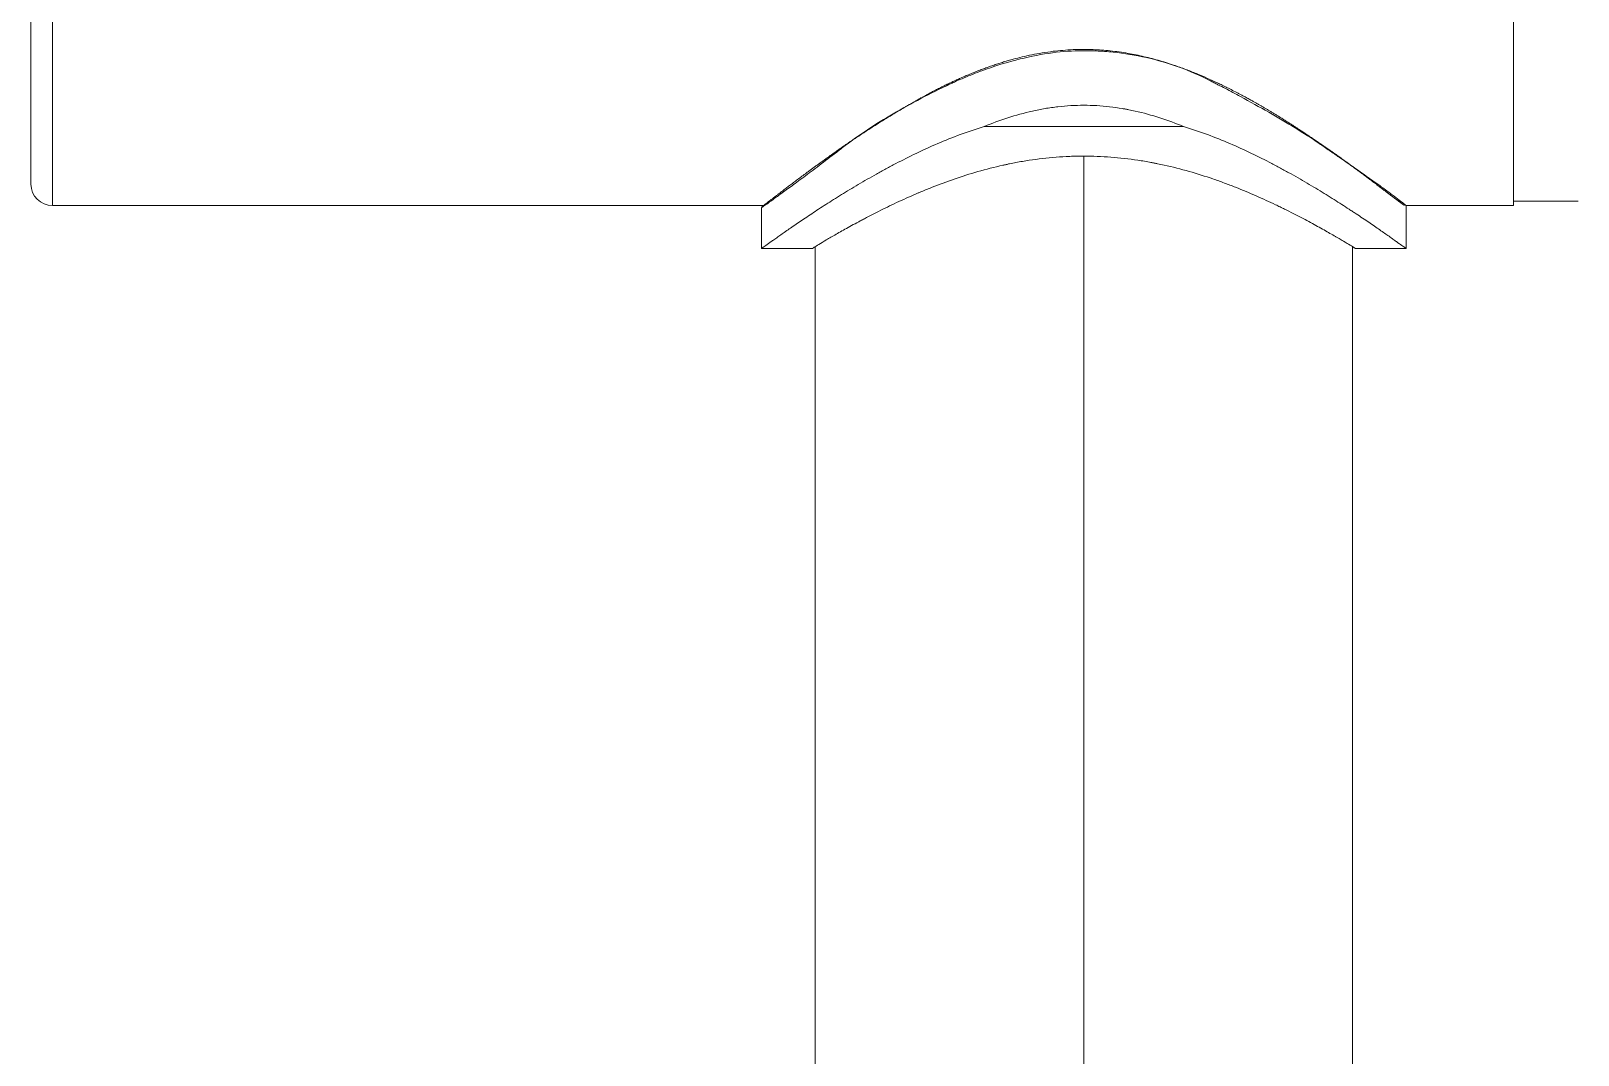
# Model space of a CAD drawing. Extents: x 19821 to 22981, y -91 to 2224.
# Drawn here: x 20641.3 to 20713.3, y 941.5 to 989.1 of the extents above; entities that cross this region are included whole.
import ezdxf

# ---------------------------------------------------------------- set-up
doc = ezdxf.new("R2010")
doc.units = 0
doc.header["$LTSCALE"] = 10
doc.header["$MEASUREMENT"] = 0
doc.layers.add('1', color=7, linetype='CONTINUOUS')

msp = doc.modelspace()

# ---------------------------------------------------------------- linework, layer by layer
at = {"layer": '1', "color": 7, "linetype": 'Continuous', "lineweight": 18}
for p, q in [((20641.341, 981.989), (20641.341, 999.739)), ((20710.341, 999.739), (20710.341, 980.989)), ((20694.978, 984.67), (20685.704, 984.67)), ((20642.341, 980.989), (20675.439, 980.989)), ((20675.341, 980.889), (20675.341, 978.989)), ((20705.327, 980.989), (20710.341, 980.989)), ((20705.341, 980.889), (20705.341, 978.989)), ((20710.341, 981.189), (20713.341, 981.189)), ((20675.341, 978.989), (20677.691, 978.989)), ((20677.841, 979.076), (20677.841, 531.52)), ((20702.841, 531.52), (20702.841, 979.076)), ((20702.991, 978.989), (20705.341, 978.989))]:
    msp.add_line(p, q, dxfattribs=at)
at = {"layer": '1', "color": 7, "linetype": 'Continuous', "lineweight": 13}
for p, q in [((20642.341, 980.989), (20642.341, 999.739)), ((20690.341, 983.259), (20690.341, 531.52))]:
    msp.add_line(p, q, dxfattribs=at)
at = {"layer": '1', "color": 7, "linetype": 'Continuous', "lineweight": 18}
for centre, radius, start, end in [((20642.341, 981.989, 0), 1, 180, 270), ((20675.441, 980.889, 0), 0.1, 90.91615, 180.00676)]:
    msp.add_arc(centre, radius, start, end, dxfattribs=at)
for points, knots in [([(20705.326, 981.001), (20705.307, 981.016), (20705.273, 981.043), (20705.169, 981.125), (20705.1, 981.179), (20704.925, 981.313), (20704.819, 981.394), (20704.568, 981.58), (20704.423, 981.687), (20704.094, 981.927), (20703.909, 982.06), (20703.498, 982.352), (20703.272, 982.511), (20702.778, 982.856), (20702.51, 983.041), (20702.076, 983.34), (20701.927, 983.442), (20701.694, 983.601), (20701.576, 983.682), (20701.435, 983.778), (20701.364, 983.827), (20701.328, 983.851), (20701.31, 983.864), (20701.301, 983.87), (20701.296, 983.873), (20701.294, 983.875), (20701.293, 983.875), (20701.292, 983.876), (20701.292, 983.876), (20700.937, 984.118), (20700.563, 984.36), (20699.779, 984.844), (20699.369, 985.087), (20698.519, 985.574), (20698.079, 985.818), (20697.398, 986.184), (20697.168, 986.307), (20696.819, 986.49), (20696.643, 986.582), (20696.436, 986.689), (20696.332, 986.743), (20696.28, 986.77), (20696.254, 986.783), (20696.243, 986.789), (20696.235, 986.793), (20696.231, 986.795), (20695.755, 987.039), (20695.27, 987.25), (20694.28, 987.609), (20693.774, 987.757), (20692.748, 987.99), (20692.227, 988.074), (20691.438, 988.154), (20691.174, 988.172), (20690.777, 988.188), (20690.578, 988.193), (20690.345, 988.194), (20690.229, 988.193), (20690.17, 988.192), (20690.141, 988.192), (20690.127, 988.192), (20690.119, 988.191), (20690.116, 988.191), (20690.114, 988.191), (20690.113, 988.191), (20690.113, 988.191), (20690.112, 988.191), (20689.657, 988.183), (20689.183, 988.142), (20688.204, 987.998), (20687.697, 987.894), (20686.66, 987.623), (20686.129, 987.456), (20685.32, 987.157), (20685.048, 987.05), (20684.639, 986.877), (20684.434, 986.788), (20684.195, 986.678), (20684.075, 986.622), (20684.015, 986.594), (20683.985, 986.579), (20683.97, 986.572), (20683.962, 986.569), (20683.958, 986.567), (20683.957, 986.566), (20683.956, 986.565), (20683.955, 986.565), (20683.955, 986.565), (20683.49, 986.343), (20683.036, 986.115), (20682.155, 985.65), (20681.729, 985.412), (20680.907, 984.926), (20680.512, 984.678), (20679.947, 984.298), (20679.671, 984.107), (20679.362, 983.879), (20679.211, 983.765), (20679.136, 983.708), (20679.098, 983.679), (20679.08, 983.665), (20679.07, 983.657), (20679.066, 983.654), (20679.064, 983.652), (20679.062, 983.651), (20679.062, 983.651), (20679.062, 983.65), (20679.061, 983.65), (20678.765, 983.42), (20678.203, 982.989), (20677.458, 982.428), (20677.031, 982.112), (20676.64, 981.824), (20676.462, 981.695), (20676.145, 981.465), (20676.005, 981.364), (20675.765, 981.191), (20675.664, 981.119), (20675.503, 981.004), (20675.442, 980.961), (20675.361, 980.904), (20675.341, 980.889), (20675.341, 980.889)], [0, 0, 0, 0, 0.03125, 0.03125, 0.0625, 0.0625, 0.09375, 0.09375, 0.125, 0.125, 0.15625, 0.15625, 0.1875, 0.1875, 0.21875, 0.21875, 0.234375, 0.234375, 0.242187, 0.246094, 0.248047, 0.249023, 0.249512, 0.249756, 0.249878, 0.249939, 0.249969, 0.249969, 0.25, 0.25, 0.28125, 0.28125, 0.3125, 0.3125, 0.34375, 0.34375, 0.359375, 0.359375, 0.367187, 0.371094, 0.373047, 0.374023, 0.374512, 0.374756, 0.374756, 0.375, 0.375, 0.40625, 0.40625, 0.4375, 0.4375, 0.46875, 0.46875, 0.484375, 0.484375, 0.492187, 0.496094, 0.498047, 0.499023, 0.499512, 0.499756, 0.499878, 0.499939, 0.499969, 0.499985, 0.499985, 0.5, 0.5, 0.53125, 0.53125, 0.5625, 0.5625, 0.59375, 0.59375, 0.609375, 0.609375, 0.617188, 0.621094, 0.623047, 0.624023, 0.624512, 0.624756, 0.624878, 0.624939, 0.624969, 0.624985, 0.624985, 0.625, 0.625, 0.65625, 0.65625, 0.6875, 0.6875, 0.71875, 0.71875, 0.734375, 0.742187, 0.746094, 0.748047, 0.749023, 0.749512, 0.749756, 0.749878, 0.749939, 0.749969, 0.749985, 0.749985, 0.75, 0.75, 0.78125, 0.8125, 0.84375, 0.84375, 0.875, 0.875, 0.90625, 0.90625, 0.9375, 0.9375, 0.96875, 0.96875, 1, 1, 1, 1]), ([(20698.395, 985.737), (20698.378, 985.747), (20698.341, 985.767), (20698.284, 985.8), (20698.219, 985.836), (20698.148, 985.876), (20698.07, 985.92), (20697.985, 985.967), (20697.893, 986.017), (20697.794, 986.071), (20697.687, 986.128), (20697.574, 986.188), (20697.411, 986.274), (20697.206, 986.38), (20696.963, 986.502), (20696.733, 986.615), (20696.449, 986.75), (20696.091, 986.913), (20695.637, 987.108), (20695.137, 987.307), (20694.668, 987.476), (20694.247, 987.615), (20693.889, 987.724), (20693.526, 987.825), (20693.156, 987.917), (20692.781, 988), (20692.389, 988.075), (20691.986, 988.139), (20691.576, 988.189), (20691.176, 988.225), (20690.769, 988.247), (20690.328, 988.256), (20689.852, 988.246), (20689.374, 988.215), (20688.89, 988.165), (20688.409, 988.096), (20687.926, 988.007), (20687.478, 987.908), (20687.155, 987.826), (20686.944, 987.767), (20686.832, 987.736), (20686.72, 987.703), (20686.609, 987.669), (20686.498, 987.635), (20686.387, 987.6), (20686.277, 987.564), (20686.166, 987.527), (20686.057, 987.49), (20685.947, 987.451), (20685.838, 987.413), (20685.729, 987.373), (20685.621, 987.333), (20685.513, 987.292), (20685.405, 987.25), (20685.298, 987.208), (20685.191, 987.165), (20685.084, 987.121), (20684.978, 987.077), (20684.872, 987.033), (20684.766, 986.987), (20684.661, 986.942), (20684.556, 986.895), (20684.452, 986.849), (20684.348, 986.801), (20684.245, 986.754), (20684.141, 986.705), (20684.039, 986.657), (20683.936, 986.608), (20683.834, 986.558), (20683.732, 986.508), (20683.631, 986.458), (20683.53, 986.407), (20683.43, 986.356), (20683.363, 986.322), (20683.33, 986.305)], [0, 0, 0, 0, 0.004069, 0.008649, 0.01374, 0.019341, 0.025453, 0.032076, 0.039209, 0.046854, 0.055009, 0.063676, 0.072855, 0.091996, 0.109997, 0.126857, 0.142574, 0.171776, 0.203494, 0.237734, 0.274496, 0.297646, 0.320891, 0.344236, 0.367685, 0.391241, 0.414898, 0.44071, 0.465769, 0.490079, 0.513641, 0.539612, 0.570027, 0.599798, 0.626564, 0.658387, 0.688356, 0.716462, 0.742698, 0.7499, 0.757111, 0.76433, 0.771559, 0.778797, 0.786044, 0.7933, 0.800566, 0.80784, 0.815124, 0.822416, 0.829717, 0.837027, 0.844345, 0.851671, 0.859005, 0.866347, 0.873698, 0.881057, 0.888425, 0.895801, 0.903187, 0.910581, 0.917984, 0.925396, 0.932816, 0.940246, 0.947685, 0.955132, 0.962589, 0.970054, 0.977527, 0.98501, 0.992501, 1, 1, 1, 1]), ([(20678.886, 983.559), (20678.899, 983.568), (20678.924, 983.585), (20678.962, 983.612), (20679, 983.638), (20679.038, 983.665), (20679.077, 983.692), (20679.115, 983.719), (20679.154, 983.745), (20679.193, 983.772), (20679.232, 983.799), (20679.271, 983.826), (20679.311, 983.853), (20679.351, 983.881), (20679.39, 983.908), (20679.431, 983.935), (20679.471, 983.963), (20679.511, 983.99), (20679.552, 984.017), (20679.593, 984.045), (20679.634, 984.073), (20679.675, 984.1), (20679.716, 984.128), (20679.757, 984.156), (20679.799, 984.184), (20679.841, 984.211), (20679.883, 984.239), (20679.925, 984.267), (20679.968, 984.295), (20680.01, 984.323), (20680.053, 984.352), (20680.096, 984.38), (20680.139, 984.408), (20680.182, 984.436), (20680.226, 984.464), (20680.27, 984.493), (20680.313, 984.521), (20680.357, 984.55), (20680.402, 984.578), (20680.446, 984.607), (20680.491, 984.635), (20680.535, 984.664), (20680.58, 984.693), (20680.625, 984.721), (20680.671, 984.75), (20680.716, 984.779), (20680.762, 984.807), (20680.808, 984.836), (20680.854, 984.865), (20680.9, 984.894), (20680.946, 984.923), (20680.993, 984.952), (20681.04, 984.981), (20681.087, 985.01), (20681.134, 985.039), (20681.181, 985.068), (20681.228, 985.097), (20681.276, 985.126), (20681.324, 985.155), (20681.372, 985.185), (20681.42, 985.214), (20681.468, 985.243), (20681.517, 985.272), (20681.566, 985.302), (20681.615, 985.331), (20681.664, 985.36), (20681.713, 985.389), (20681.762, 985.419), (20681.812, 985.448), (20681.862, 985.478), (20681.912, 985.507), (20681.962, 985.536), (20682.012, 985.566), (20682.063, 985.595), (20682.114, 985.625), (20682.164, 985.654), (20682.216, 985.684), (20682.267, 985.713), (20682.318, 985.743), (20682.37, 985.772), (20682.422, 985.802), (20682.474, 985.831), (20682.526, 985.861), (20682.578, 985.89), (20682.631, 985.92), (20682.683, 985.95), (20682.736, 985.979), (20682.789, 986.009), (20682.843, 986.038), (20682.896, 986.068), (20682.95, 986.098), (20683.003, 986.127), (20683.057, 986.157), (20683.111, 986.186), (20683.166, 986.216), (20683.22, 986.246), (20683.275, 986.275), (20683.312, 986.295), (20683.33, 986.305)], [0, 0, 0, 0, 0.010094, 0.020192, 0.030293, 0.040399, 0.050508, 0.060621, 0.070739, 0.080861, 0.090987, 0.101118, 0.111253, 0.121393, 0.131538, 0.141688, 0.151843, 0.162003, 0.172168, 0.182338, 0.192514, 0.202695, 0.212882, 0.223075, 0.233273, 0.243478, 0.253688, 0.263905, 0.274127, 0.284356, 0.294592, 0.304834, 0.315082, 0.325338, 0.3356, 0.345869, 0.356145, 0.366428, 0.376718, 0.387016, 0.397321, 0.407633, 0.417954, 0.428281, 0.438617, 0.44896, 0.459312, 0.469671, 0.480039, 0.490415, 0.5008, 0.511192, 0.521594, 0.532004, 0.542423, 0.55285, 0.563287, 0.573732, 0.584187, 0.594651, 0.605124, 0.615607, 0.626099, 0.6366, 0.647112, 0.657633, 0.668164, 0.678705, 0.689256, 0.699817, 0.710388, 0.72097, 0.731562, 0.742164, 0.752777, 0.763401, 0.774035, 0.784681, 0.795337, 0.806004, 0.816683, 0.827372, 0.838073, 0.848786, 0.859509, 0.870245, 0.880992, 0.89175, 0.902521, 0.913303, 0.924097, 0.934904, 0.945722, 0.956553, 0.967396, 0.978252, 0.98912, 1, 1, 1, 1]), ([(20705.251, 980.998), (20705.251, 980.998), (20705.25, 980.999), (20705.248, 981), (20705.246, 981.002), (20705.243, 981.004), (20705.24, 981.007), (20705.236, 981.01), (20705.23, 981.014), (20705.225, 981.018), (20705.217, 981.024), (20705.209, 981.03), (20705.2, 981.037), (20705.189, 981.045), (20705.176, 981.054), (20705.162, 981.065), (20705.146, 981.077), (20705.128, 981.09), (20705.107, 981.106), (20705.085, 981.123), (20705.059, 981.142), (20705.031, 981.163), (20704.999, 981.186), (20704.965, 981.212), (20704.927, 981.241), (20704.885, 981.272), (20704.84, 981.306), (20704.79, 981.343), (20704.736, 981.384), (20704.682, 981.424), (20704.629, 981.464), (20704.576, 981.504), (20704.52, 981.546), (20704.459, 981.592), (20704.394, 981.642), (20704.323, 981.696), (20704.247, 981.754), (20704.166, 981.816), (20704.056, 981.9), (20703.921, 982.004), (20703.766, 982.121), (20703.628, 982.225), (20703.511, 982.313), (20703.415, 982.385), (20703.344, 982.438), (20703.297, 982.473), (20703.263, 982.498), (20703.233, 982.521), (20703.198, 982.546), (20703.163, 982.572), (20703.128, 982.598), (20703.094, 982.623), (20703.059, 982.649), (20703.025, 982.674), (20702.99, 982.699), (20702.956, 982.724), (20702.922, 982.749), (20702.888, 982.774), (20702.854, 982.799), (20702.82, 982.823), (20702.787, 982.848), (20702.754, 982.872), (20702.721, 982.896), (20702.688, 982.92), (20702.655, 982.944), (20702.622, 982.967), (20702.59, 982.991), (20702.558, 983.014), (20702.526, 983.037), (20702.494, 983.06), (20702.463, 983.082), (20702.432, 983.105), (20702.401, 983.127), (20702.37, 983.149), (20702.34, 983.171), (20702.309, 983.192), (20702.279, 983.214), (20702.25, 983.235), (20702.22, 983.256), (20702.191, 983.276), (20702.162, 983.297), (20702.134, 983.317), (20702.106, 983.337), (20702.078, 983.357), (20702.05, 983.377), (20702.023, 983.396), (20701.996, 983.415), (20701.969, 983.434), (20701.942, 983.452), (20701.916, 983.471), (20701.891, 983.489), (20701.865, 983.507), (20701.84, 983.524), (20701.815, 983.542), (20701.791, 983.559), (20701.767, 983.576), (20701.743, 983.592), (20701.72, 983.609), (20701.697, 983.625), (20701.674, 983.64), (20701.652, 983.656), (20701.63, 983.671), (20701.608, 983.686), (20701.587, 983.701), (20701.566, 983.715), (20701.545, 983.729), (20701.525, 983.743), (20701.506, 983.757), (20701.486, 983.77), (20701.467, 983.783), (20701.449, 983.796), (20701.431, 983.809), (20701.413, 983.821), (20701.396, 983.833), (20701.379, 983.844), (20701.362, 983.856), (20701.346, 983.867), (20701.33, 983.878), (20701.315, 983.888), (20701.3, 983.899), (20701.285, 983.908), (20701.271, 983.918), (20701.257, 983.928), (20701.244, 983.937), (20701.231, 983.945), (20701.219, 983.954), (20701.207, 983.962), (20701.195, 983.97), (20701.184, 983.978), (20701.173, 983.985), (20701.163, 983.992), (20701.153, 983.999), (20701.143, 984.005), (20701.134, 984.011), (20701.126, 984.017), (20701.117, 984.023), (20701.11, 984.028), (20701.102, 984.033), (20701.095, 984.038), (20701.089, 984.042), (20701.083, 984.046), (20701.077, 984.05), (20701.072, 984.054), (20701.067, 984.057), (20701.063, 984.06), (20701.059, 984.062), (20701.056, 984.065), (20701.026, 984.085), (20700.971, 984.122), (20700.889, 984.178), (20700.808, 984.233), (20700.727, 984.287), (20700.647, 984.341), (20700.567, 984.394), (20700.488, 984.446), (20700.409, 984.498), (20700.331, 984.55), (20700.253, 984.6), (20700.176, 984.65), (20700.1, 984.7), (20700.024, 984.749), (20699.949, 984.797), (20699.875, 984.844), (20699.801, 984.891), (20699.728, 984.937), (20699.656, 984.982), (20699.585, 985.027), (20699.514, 985.071), (20699.444, 985.114), (20699.375, 985.157), (20699.307, 985.199), (20699.24, 985.24), (20699.173, 985.28), (20699.108, 985.32), (20699.043, 985.358), (20698.979, 985.397), (20698.917, 985.434), (20698.855, 985.471), (20698.794, 985.507), (20698.734, 985.542), (20698.675, 985.576), (20698.617, 985.61), (20698.56, 985.643), (20698.504, 985.675), (20698.449, 985.706), (20698.413, 985.727), (20698.395, 985.737)], [0, 0, 0, 0, 0.001864, 0.004195, 0.006994, 0.01026, 0.013993, 0.018194, 0.022862, 0.027998, 0.0336, 0.03967, 0.046207, 0.05321, 0.06068, 0.068617, 0.077019, 0.085888, 0.095221, 0.105019, 0.115283, 0.126011, 0.137205, 0.148863, 0.160985, 0.173573, 0.186625, 0.200142, 0.214123, 0.228568, 0.24001, 0.252, 0.264538, 0.277624, 0.291259, 0.305442, 0.320174, 0.335454, 0.351283, 0.3805, 0.405959, 0.427659, 0.445599, 0.459778, 0.470196, 0.476852, 0.479746, 0.4847, 0.489608, 0.494469, 0.499285, 0.504053, 0.508776, 0.513452, 0.518082, 0.522665, 0.527202, 0.531693, 0.536137, 0.540535, 0.544887, 0.549192, 0.553451, 0.557663, 0.561829, 0.565948, 0.570021, 0.574048, 0.578028, 0.581962, 0.58585, 0.589691, 0.593486, 0.597234, 0.600936, 0.604592, 0.608201, 0.611764, 0.61528, 0.61875, 0.622174, 0.625551, 0.628882, 0.632167, 0.635405, 0.638597, 0.641742, 0.644841, 0.647893, 0.650899, 0.653859, 0.656772, 0.659639, 0.66246, 0.665234, 0.667961, 0.670642, 0.673277, 0.675865, 0.678407, 0.680903, 0.683352, 0.685754, 0.68811, 0.69042, 0.692684, 0.694901, 0.697071, 0.699195, 0.701273, 0.703304, 0.705289, 0.707227, 0.709119, 0.710965, 0.712764, 0.714516, 0.716223, 0.717883, 0.719496, 0.721063, 0.722583, 0.724058, 0.725485, 0.726866, 0.728201, 0.72949, 0.730732, 0.731927, 0.733076, 0.734179, 0.735235, 0.736245, 0.737208, 0.738125, 0.738995, 0.739819, 0.740597, 0.741328, 0.742013, 0.742651, 0.743243, 0.743788, 0.744287, 0.74474, 0.745146, 0.745505, 0.745818, 0.754483, 0.763041, 0.771492, 0.779837, 0.788075, 0.796206, 0.804231, 0.812148, 0.819959, 0.827664, 0.835261, 0.842752, 0.850136, 0.857413, 0.864584, 0.871647, 0.878604, 0.885454, 0.892197, 0.898834, 0.905363, 0.911786, 0.918102, 0.92431, 0.930412, 0.936407, 0.942295, 0.948076, 0.953751, 0.959318, 0.964778, 0.970131, 0.975377, 0.980515, 0.985547, 0.990472, 0.995289, 1, 1, 1, 1]), ([(20685.704, 984.67), (20686.065, 984.817), (20686.431, 984.952), (20687.178, 985.192), (20687.558, 985.298), (20688.141, 985.428), (20688.337, 985.467), (20688.635, 985.518), (20688.735, 985.534), (20688.885, 985.555), (20688.936, 985.562), (20689.036, 985.575), (20689.086, 985.581), (20689.538, 985.633), (20689.939, 985.656), (20690.74, 985.656), (20691.139, 985.633), (20691.737, 985.565), (20691.936, 985.537), (20692.185, 985.494), (20692.235, 985.486), (20692.334, 985.467), (20692.483, 985.439), (20692.63, 985.408), (20693.119, 985.299), (20693.501, 985.193), (20694.25, 984.952), (20694.617, 984.817), (20694.978, 984.67)], [0, 0, 0, 0, 0.125, 0.125, 0.25, 0.25, 0.3125, 0.3125, 0.34375, 0.34375, 0.359375, 0.359375, 0.375, 0.375, 0.5, 0.5, 0.625, 0.625, 0.6875, 0.6875, 0.703125, 0.703125, 0.71875, 0.75, 0.75, 0.875, 0.875, 1, 1, 1, 1]), ([(20685.704, 984.67), (20685.323, 984.553), (20684.953, 984.427), (20684.233, 984.159), (20683.883, 984.017), (20683.2, 983.725), (20682.867, 983.573), (20682.217, 983.262), (20681.9, 983.103), (20681.435, 982.861), (20681.282, 982.78), (20681.056, 982.658), (20680.981, 982.617), (20680.833, 982.535), (20680.759, 982.495), (20680.395, 982.291), (20680.114, 982.129), (20679.573, 981.81), (20679.312, 981.652), (20678.811, 981.342), (20678.57, 981.189), (20678.108, 980.893), (20677.887, 980.749), (20677.572, 980.54), (20677.47, 980.472), (20677.273, 980.34), (20677.178, 980.275), (20676.902, 980.088), (20676.731, 979.971), (20676.416, 979.753), (20676.272, 979.652), (20676.077, 979.515), (20676.016, 979.472), (20675.929, 979.41), (20675.901, 979.39), (20675.86, 979.361), (20675.847, 979.352), (20675.821, 979.333), (20675.706, 979.252), (20675.612, 979.184), (20675.477, 979.088), (20675.427, 979.051), (20675.358, 979.002), (20675.341, 978.989), (20675.341, 978.989)], [0, 0, 0, 0, 0.0625, 0.0625, 0.125, 0.125, 0.1875, 0.1875, 0.25, 0.25, 0.28125, 0.28125, 0.296875, 0.296875, 0.3125, 0.3125, 0.375, 0.375, 0.4375, 0.4375, 0.5, 0.5, 0.5625, 0.5625, 0.59375, 0.59375, 0.625, 0.625, 0.6875, 0.6875, 0.75, 0.75, 0.78125, 0.78125, 0.796875, 0.796875, 0.804688, 0.804688, 0.8125, 0.875, 0.875, 0.9375, 0.9375, 1, 1, 1, 1]), ([(20705.341, 978.989), (20705.341, 978.989), (20705.324, 979.002), (20705.256, 979.051), (20705.205, 979.087), (20705.071, 979.183), (20704.988, 979.243), (20704.839, 979.349), (20704.785, 979.387), (20704.713, 979.438), (20704.698, 979.449), (20704.668, 979.47), (20704.623, 979.502), (20704.575, 979.536), (20704.413, 979.65), (20704.268, 979.751), (20703.953, 979.969), (20703.782, 980.087), (20703.414, 980.337), (20703.217, 980.469), (20702.955, 980.643), (20702.902, 980.678), (20702.794, 980.749), (20702.63, 980.856), (20702.46, 980.966), (20702.113, 981.189), (20701.872, 981.341), (20701.368, 981.652), (20701.107, 981.811), (20700.563, 982.132), (20700.281, 982.295), (20699.915, 982.499), (20699.841, 982.54), (20699.692, 982.622), (20699.468, 982.744), (20699.24, 982.865), (20698.777, 983.106), (20698.461, 983.264), (20697.813, 983.574), (20697.481, 983.725), (20696.799, 984.018), (20696.449, 984.159), (20695.729, 984.426), (20695.359, 984.553), (20694.978, 984.67)], [0, 0, 0, 0, 0.0625, 0.0625, 0.125, 0.125, 0.1875, 0.1875, 0.21875, 0.21875, 0.226563, 0.226563, 0.234375, 0.25, 0.25, 0.3125, 0.3125, 0.375, 0.375, 0.4375, 0.4375, 0.453125, 0.453125, 0.46875, 0.5, 0.5, 0.5625, 0.5625, 0.625, 0.625, 0.6875, 0.6875, 0.703125, 0.703125, 0.71875, 0.75, 0.75, 0.8125, 0.8125, 0.875, 0.875, 0.9375, 0.9375, 1, 1, 1, 1]), ([(20675.439, 980.989), (20675.439, 980.989), (20675.439, 980.989), (20675.439, 980.989), (20675.439, 980.99), (20675.439, 980.99), (20675.44, 980.991), (20675.44, 980.992), (20675.441, 980.993), (20675.442, 980.994), (20675.444, 980.995), (20675.445, 980.996), (20675.447, 980.998), (20675.449, 980.999), (20675.451, 981.001), (20675.453, 981.003), (20675.456, 981.005), (20675.459, 981.007), (20675.462, 981.01), (20675.465, 981.012), (20675.468, 981.015), (20675.472, 981.018), (20675.475, 981.021), (20675.479, 981.024), (20675.484, 981.027), (20675.488, 981.031), (20675.492, 981.034), (20675.497, 981.038), (20675.502, 981.042), (20675.507, 981.046), (20675.513, 981.05), (20675.518, 981.054), (20675.524, 981.059), (20675.53, 981.063), (20675.536, 981.068), (20675.543, 981.073), (20675.549, 981.078), (20675.556, 981.083), (20675.563, 981.089), (20675.57, 981.094), (20675.578, 981.1), (20675.586, 981.106), (20675.593, 981.112), (20675.601, 981.118), (20675.61, 981.124), (20675.618, 981.131), (20675.627, 981.137), (20675.656, 981.16), (20675.709, 981.201), (20675.795, 981.267), (20675.893, 981.343), (20676.001, 981.427), (20676.121, 981.52), (20676.254, 981.622), (20676.4, 981.735), (20676.56, 981.857), (20676.733, 981.988), (20676.918, 982.128), (20677.115, 982.275), (20677.273, 982.391), (20677.383, 982.472), (20677.441, 982.515), (20677.5, 982.558), (20677.56, 982.602), (20677.621, 982.646), (20677.683, 982.692), (20677.746, 982.737), (20677.81, 982.784), (20677.875, 982.831), (20677.941, 982.879), (20678.008, 982.927), (20678.076, 982.976), (20678.144, 983.026), (20678.214, 983.076), (20678.285, 983.127), (20678.357, 983.179), (20678.429, 983.231), (20678.503, 983.284), (20678.578, 983.338), (20678.653, 983.392), (20678.73, 983.447), (20678.808, 983.503), (20678.86, 983.54), (20678.886, 983.559)], [0, 0, 0, 0, 0.004809, 0.009622, 0.01444, 0.019263, 0.024089, 0.028921, 0.033757, 0.038598, 0.043444, 0.048295, 0.053151, 0.058012, 0.062878, 0.067749, 0.072626, 0.077508, 0.082396, 0.087289, 0.092187, 0.097092, 0.102002, 0.106918, 0.11184, 0.116767, 0.121701, 0.126641, 0.131587, 0.13654, 0.141498, 0.146463, 0.151435, 0.156413, 0.161397, 0.166388, 0.171386, 0.176391, 0.181403, 0.186421, 0.191447, 0.196479, 0.201519, 0.206566, 0.21162, 0.216682, 0.22175, 0.226827, 0.266305, 0.305871, 0.34555, 0.38537, 0.425358, 0.465542, 0.507554, 0.549777, 0.592242, 0.634977, 0.678015, 0.721383, 0.732854, 0.744381, 0.755964, 0.767602, 0.779298, 0.791051, 0.802861, 0.814729, 0.826656, 0.838642, 0.850687, 0.862792, 0.874957, 0.887182, 0.899469, 0.911817, 0.924226, 0.936698, 0.949232, 0.961829, 0.974489, 0.987212, 1, 1, 1, 1]), ([(20677.691, 978.989), (20677.691, 978.989), (20677.713, 979.002), (20677.798, 979.054), (20677.862, 979.093), (20678.029, 979.194), (20678.134, 979.256), (20678.275, 979.34), (20678.291, 979.349), (20678.323, 979.368), (20678.373, 979.398), (20678.495, 979.469), (20678.609, 979.536), (20678.851, 979.676), (20679.03, 979.778), (20679.421, 979.997), (20679.634, 980.114), (20679.893, 980.253), (20679.922, 980.269), (20679.98, 980.3), (20680.068, 980.347), (20680.279, 980.458), (20680.467, 980.555), (20680.854, 980.752), (20681.125, 980.887), (20681.694, 981.158), (20681.992, 981.295), (20682.382, 981.467), (20682.461, 981.501), (20682.581, 981.552), (20682.621, 981.57), (20682.702, 981.604), (20682.904, 981.689), (20683.111, 981.773), (20683.613, 981.971), (20683.958, 982.099), (20684.669, 982.344), (20685.034, 982.46), (20685.788, 982.676), (20686.177, 982.777), (20686.628, 982.877), (20686.678, 982.888), (20686.779, 982.91), (20686.93, 982.942), (20687.284, 983.011), (20687.591, 983.064), (20688.208, 983.158), (20688.624, 983.207), (20689.257, 983.257), (20689.469, 983.269), (20689.789, 983.282), (20689.896, 983.285), (20690.057, 983.289), (20690.111, 983.289), (20690.218, 983.291), (20690.272, 983.291), (20690.754, 983.291), (20691.178, 983.275), (20692.019, 983.211), (20692.436, 983.163), (20693.056, 983.07), (20693.261, 983.035), (20693.517, 982.987), (20693.568, 982.977), (20693.67, 982.958), (20693.822, 982.927), (20693.973, 982.895), (20694.472, 982.785), (20694.861, 982.685), (20695.619, 982.469), (20695.989, 982.352), (20696.44, 982.197), (20696.529, 982.166), (20696.707, 982.102), (20696.795, 982.07), (20697.057, 981.973), (20697.228, 981.908), (20697.732, 981.709), (20698.055, 981.574), (20698.677, 981.301), (20698.976, 981.164), (20699.334, 980.993), (20699.44, 980.942), (20699.545, 980.891), (20699.615, 980.857), (20699.649, 980.84), (20699.821, 980.755), (20699.954, 980.688), (20700.341, 980.491), (20700.584, 980.363), (20701.038, 980.119), (20701.25, 980.003), (20701.642, 979.784), (20701.822, 979.681), (20702.005, 979.575), (20702.026, 979.563), (20702.065, 979.54), (20702.085, 979.529), (20702.143, 979.495), (20702.255, 979.43), (20702.356, 979.37), (20702.543, 979.26), (20702.648, 979.197), (20702.817, 979.095), (20702.882, 979.056), (20702.936, 979.022), (20702.946, 979.017), (20702.962, 979.007), (20702.983, 978.994), (20702.991, 978.989), (20702.991, 978.989)], [0, 0, 0, 0, 0.031249, 0.031249, 0.062497, 0.062497, 0.093746, 0.093746, 0.097652, 0.097652, 0.101558, 0.10937, 0.124994, 0.124994, 0.156243, 0.156243, 0.187491, 0.187491, 0.191397, 0.191397, 0.195303, 0.203115, 0.21874, 0.21874, 0.249988, 0.249988, 0.281237, 0.281237, 0.289049, 0.289049, 0.292955, 0.292955, 0.296861, 0.312485, 0.312485, 0.343734, 0.343734, 0.374982, 0.374982, 0.406231, 0.406231, 0.410137, 0.410137, 0.414043, 0.421855, 0.437479, 0.437479, 0.468728, 0.468728, 0.484352, 0.484352, 0.492164, 0.492164, 0.49607, 0.49607, 0.499977, 0.499977, 0.531225, 0.531225, 0.562474, 0.562474, 0.578098, 0.578098, 0.582004, 0.582004, 0.58591, 0.593722, 0.593722, 0.624971, 0.624971, 0.656219, 0.656219, 0.664031, 0.664031, 0.671843, 0.671843, 0.687468, 0.687468, 0.718716, 0.718716, 0.749965, 0.749965, 0.757777, 0.761683, 0.761683, 0.765589, 0.765589, 0.781213, 0.781213, 0.812462, 0.812462, 0.84371, 0.84371, 0.874959, 0.874959, 0.878865, 0.878865, 0.882771, 0.882771, 0.890583, 0.906207, 0.906207, 0.937456, 0.937456, 0.968705, 0.968705, 0.976517, 0.976517, 0.984329, 1, 1, 1, 1]), ([(20675.518, 981.059), (20675.517, 981.058), (20675.512, 981.054), (20675.504, 981.048), (20675.495, 981.041), (20675.486, 981.034), (20675.479, 981.028), (20675.471, 981.022), (20675.465, 981.016), (20675.459, 981.012), (20675.454, 981.007), (20675.45, 981.003), (20675.446, 981), (20675.443, 980.997), (20675.441, 980.995), (20675.439, 980.993), (20675.438, 980.991), (20675.438, 980.99), (20675.438, 980.989), (20675.439, 980.989), (20675.439, 980.989)], [0, 0, 0, 0, 0.022341, 0.081092, 0.139672, 0.198086, 0.256335, 0.314423, 0.372352, 0.430126, 0.487748, 0.545221, 0.602547, 0.65973, 0.716773, 0.77368, 0.830452, 0.887094, 0.943609, 1, 1, 1, 1])]:
    msp.add_open_spline(points, degree=3, knots=knots, dxfattribs=at)
msp.add_open_spline([(20705.341, 980.889), (20705.341, 980.927), (20705.336, 980.964), (20705.326, 981.001)], degree=3, dxfattribs=at)

doc.saveas('drawing.dxf')
